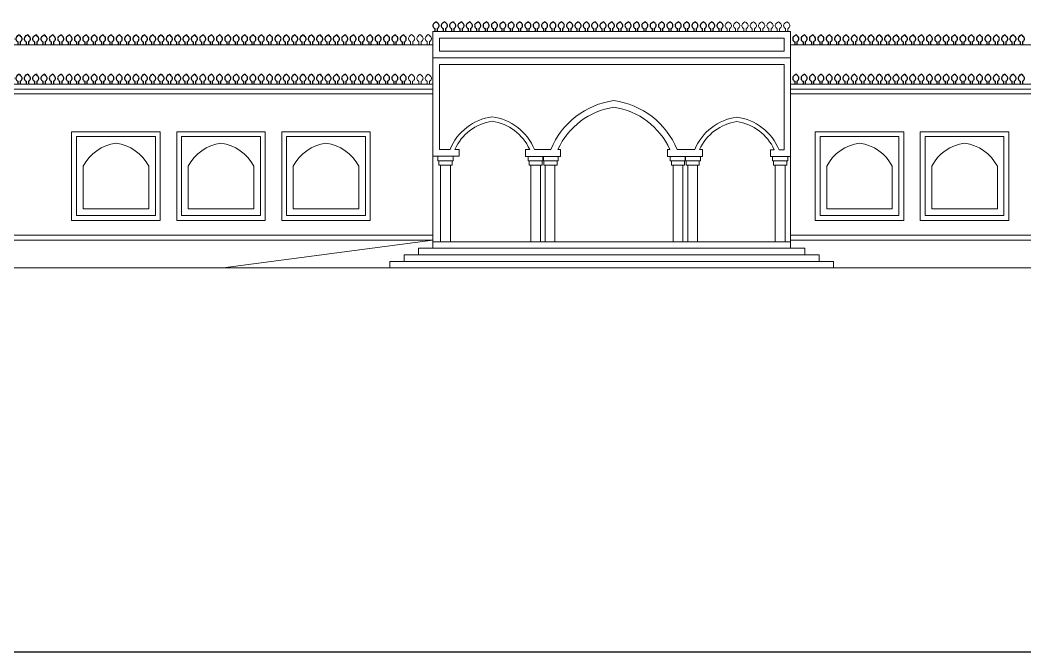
# Model space of a CAD drawing. Header units: inches. Extents: x -6210 to 141093, y -2740 to 21225.
# Drawn here: x 92168 to 93086, y -675 to -97 of the extents above; entities that cross this region are included whole.
import ezdxf

# ---------------------------------------------------------------- set-up
doc = ezdxf.new("R2010")
doc.units = ezdxf.units.IN
doc.header["$LTSCALE"] = 100
doc.header["$MEASUREMENT"] = 0
doc.layers.add('car area', color=53, linetype='Continuous')
doc.layers.add('pattern', color=24, linetype='Continuous')

# ---------------------------------------------------------------- blocks, each defined once
blk = doc.blocks.new('A$C7441049B')
at = {"layer": 'pattern', "color": 6, "linetype": 'ByBlock', "lineweight": 25, "ltscale": 0.07}
for p, q in [((6.14, 2.75, -0.01), (6.14, 0)), ((8.14, 2.75, -0.01), (8.14, 0)), ((13.77, 2.75, -0.01), (13.77, 0, 0)), ((15.77, 2.75, -0.01), (15.77, 0, 0)), ((21.41, 2.75, -0.01), (21.41, 0, 0)), ((23.41, 2.75, -0.01), (23.41, 0, 0)), ((29.05, 2.75, -0.01), (29.05, 0)), ((31.05, 2.75, -0.01), (31.05, 0)), ((36.69, 2.75, -0.01), (36.69, 0, 0)), ((38.69, 2.75, -0.01), (38.69, 0, 0)), ((44.32, 2.75, -0.01), (44.32, 0)), ((46.32, 2.75, -0.01), (46.32, 0)), ((51.96, 2.75, -0.01), (51.96, 0)), ((53.96, 2.75, -0.01), (53.96, 0))]:
    blk.add_line(p, q, dxfattribs=at)
for centre, start, end in [((7.14, 5.41, -0.01), 128.29859, 249.41182), ((7.14, 5.41, -0.01), 290.58816, 51.70141), ((14.77, 5.41, -0.01), 128.29859, 249.41183), ((14.77, 5.41, -0.01), 290.58817, 51.70141), ((22.41, 5.41, -0.01), 128.29859, 249.41183), ((22.41, 5.41, -0.01), 290.58817, 51.70141), ((30.05, 5.41, -0.01), 128.29859, 249.41183), ((30.05, 5.41, -0.01), 290.58817, 51.70141), ((37.69, 5.41, -0.01), 128.29859, 249.41183), ((37.69, 5.41, -0.01), 290.58817, 51.70141), ((45.32, 5.41, -0.01), 128.29859, 249.41183), ((45.32, 5.41, -0.01), 290.58817, 51.70141), ((52.96, 5.41, -0.01), 128.29859, 249.41183), ((52.96, 5.41, -0.01), 290.58817, 51.70141)]:
    blk.add_arc(centre, 2.84, start, end, dxfattribs=at)
at = {"layer": 'pattern', "color": 6, "linetype": 'ByBlock', "lineweight": 25, "ltscale": 0.07, "extrusion": (0, 0, -1)}
for centre in [(10.06, 3.36, -0.01), (17.7, 3.36, -0.01), (25.34, 3.36, -0.01), (32.97, 3.36, -0.01), (40.61, 3.36, -0.01), (48.25, 3.36, -0.01), (55.89, 3.36, -0.01)]:
    blk.add_ellipse(centre, major_axis=(5.41, 3.32), ratio=1, start_param=4.432426, end_param=4.784303, dxfattribs=at)
at = {"layer": 'pattern', "color": 6, "linetype": 'ByBlock', "lineweight": 25, "ltscale": 0.07}
for centre in [(4.21, 3.36, -0.01), (11.85, 3.36, -0.01), (19.49, 3.36, -0.01), (27.13, 3.36, -0.01), (34.76, 3.36, -0.01), (42.4, 3.36, -0.01), (50.04, 3.36, -0.01)]:
    blk.add_ellipse(centre, major_axis=(-5.41, 3.32), ratio=1, start_param=4.432426, end_param=4.784303, dxfattribs=at)

msp = doc.modelspace()

# ---------------------------------------------------------------- linework, layer by layer
msp.add_lwpolyline([(91622.05175, -674.74349), (93880.703, -674.74349), (93880.703, 1019.24495), (91622.05175, 1019.24495)], close=True)
at = {"layer": 'car area', "linetype": 'Continuous', "lineweight": 0}
for p, q in [((92545.20024, -107.92484), (92872.20024, -107.92484)), ((92545.20024, -155.92484), (92545.20024, -107.92484)), ((92814.22619, -105.17923, -0.01227), (92814.22619, -107.92484)), ((92816.22619, -105.17923, -0.01227), (92816.22619, -107.92484)), ((92821.86369, -105.17923, -0.01227), (92821.86369, -107.92484)), ((92823.86369, -105.17923, -0.01227), (92823.86369, -107.92484)), ((92829.50119, -105.17922, -0.01227), (92829.50119, -107.92483, 0)), ((92831.50119, -105.17922, -0.01227), (92831.50119, -107.92483, 0)), ((92837.13869, -105.17923, -0.01227), (92837.13869, -107.92484)), ((92839.13869, -105.17923, -0.01227), (92839.13869, -107.92484)), ((92844.77619, -105.17921, -0.01227), (92844.77619, -107.92482, 0)), ((92846.77619, -105.17921, -0.01227), (92846.77619, -107.92481, 0)), ((92852.41369, -105.17923, -0.01227), (92852.41369, -107.92484)), ((92854.41369, -105.17923, -0.01227), (92854.41369, -107.92484)), ((92860.05119, -105.17923, -0.01227), (92860.05119, -107.92484)), ((92862.05119, -105.17923, -0.01227), (92862.05119, -107.92484)), ((92867.67619, -105.17923, -0.01227), (92867.67619, -107.92484)), ((92869.67619, -105.17923, -0.01227), (92869.67619, -107.92484)), ((92872.20024, -131.92484), (92872.20024, -107.92484)), ((92524.70685, -116.91721, -0.02628), (92524.70685, -119.66282, -0.01401)), ((92526.70685, -116.91721, -0.02628), (92526.70685, -119.66282, -0.01401)), ((92532.34435, -116.91721, -0.02628), (92532.34435, -119.66282, -0.01401)), ((92534.34435, -116.91721, -0.02628), (92534.34435, -119.66282, -0.01401)), ((92539.98185, -116.9172, -0.02628), (92539.98185, -119.66281, -0.01401)), ((92541.98185, -116.9172, -0.02628), (92541.98185, -119.66281, -0.01401)), ((92551.20024, -113.92484), (92866.20024, -113.92484)), ((92551.20024, -125.92484), (92551.20024, -113.92484)), ((92866.20024, -125.92484), (92866.20024, -113.92484)), ((92041.83212, -119.92484), (92545.20024, -119.92484)), ((92551.20024, -125.92484), (92866.20024, -125.92484)), ((92872.20024, -119.92484), (93340.83212, -119.92484)), ((92545.20024, -299.92484), (92545.20024, -131.92484)), ((92545.20024, -131.92484), (92872.20024, -131.92484)), ((92872.20024, -299.92484), (92872.20024, -131.92484)), ((92551.20024, -215.62898), (92551.20024, -137.92484)), ((92551.20024, -137.92484), (92866.20024, -137.92484)), ((92551.20024, -155.92484), (92551.20024, -137.92484)), ((92866.20024, -215.92484), (92866.20024, -137.92484)), ((92041.83212, -155.92484), (92545.20024, -155.92484)), ((92524.69197, -153.20775, -0.02628), (92524.69197, -155.95336, -0.01401)), ((92526.69197, -153.20775, -0.02628), (92526.69197, -155.95336, -0.01401)), ((92532.32947, -153.20775, -0.02628), (92532.32947, -155.95336, -0.01401)), ((92534.32947, -153.20775, -0.02628), (92534.32947, -155.95336, -0.01401)), ((92539.96697, -153.20774, -0.02628), (92539.96697, -155.95335, -0.01401)), ((92541.96697, -153.20774, -0.02628), (92541.96697, -155.95335, -0.01401)), ((92872.20024, -155.92484), (93340.83212, -155.92484)), ((92041.83212, -160.42484), (92545.20024, -160.42484)), ((92041.83212, -164.92484), (92545.20024, -164.92484)), ((92872.20024, -160.42484), (93340.83212, -160.42484)), ((92872.20024, -164.92484), (93340.83212, -164.92484)), ((92214.96401, -199.42484), (92295.96401, -199.42484)), ((92214.96401, -280.42484), (92214.96401, -199.42484)), ((92295.96401, -280.42484), (92295.96401, -199.42484)), ((92310.96401, -199.42484), (92391.96401, -199.42484)), ((92310.96401, -280.42484), (92310.96401, -199.42484)), ((92391.96401, -280.42484), (92391.96401, -199.42484)), ((92406.96401, -199.42484), (92487.96401, -199.42484)), ((92406.96401, -280.42484), (92406.96401, -199.42484)), ((92487.96401, -280.42484), (92487.96401, -199.42484)), ((92894.70024, -199.42484), (92975.70024, -199.42484)), ((92894.70024, -280.42484), (92894.70024, -199.42484)), ((92975.70024, -280.42484), (92975.70024, -199.42484)), ((92990.70024, -199.42484), (93071.70024, -199.42484)), ((92990.70024, -280.42484), (92990.70024, -199.42484)), ((93071.70024, -280.42484), (93071.70024, -199.42484)), ((92219.46401, -203.92484), (92291.46401, -203.92484)), ((92291.46401, -203.92484), (92219.46401, -203.92484)), ((92219.46401, -275.92484), (92219.46401, -203.92484)), ((92291.46401, -275.92484), (92291.46401, -203.92484)), ((92315.46401, -203.92484), (92387.46401, -203.92484)), ((92387.46401, -203.92484), (92315.46401, -203.92484)), ((92315.46401, -275.92484), (92315.46401, -203.92484)), ((92387.46401, -275.92484), (92387.46401, -203.92484)), ((92411.46401, -203.92484), (92483.46401, -203.92484)), ((92483.46401, -203.92484), (92411.46401, -203.92484)), ((92411.46401, -275.92484), (92411.46401, -203.92484)), ((92483.46401, -275.92484), (92483.46401, -203.92484)), ((92899.20024, -203.92484), (92971.20024, -203.92484)), ((92899.20024, -275.92484), (92899.20024, -203.92484)), ((92971.20024, -275.92484), (92971.20024, -203.92484)), ((92995.20024, -203.92484), (93067.20024, -203.92484)), ((92995.20024, -275.92484), (92995.20024, -203.92484)), ((93067.20024, -275.92484), (93067.20024, -203.92484)), ((92560.84189, -215.62898), (92551.20024, -215.62898)), ((92569.23332, -215.62898), (92565.21335, -215.62898)), ((92569.23332, -221.62898), (92569.23332, -215.62898)), ((92633.66654, -215.62898), (92629.71059, -215.62898)), ((92629.71059, -215.62898), (92629.71059, -221.92484)), ((92653.01803, -215.62898), (92638.09681, -215.62898)), ((92661.71059, -215.62898), (92659.55205, -215.62898)), ((92661.71059, -221.92484), (92661.71059, -215.62898)), ((92761.86886, -215.62898), (92759.71053, -215.62898)), ((92759.71053, -221.92484), (92759.71053, -215.62898)), ((92784.55987, -215.62898), (92768.40288, -215.62898)), ((92791.69899, -215.62898), (92788.9445, -215.62898)), ((92791.69899, -221.92484), (92791.69899, -215.62898)), ((92853.69893, -215.92484), (92853.69893, -221.92484)), ((92853.69893, -215.92484), (92857.26212, -215.92484)), ((92861.63358, -215.92484), (92866.20024, -215.92484)), ((92569.23332, -221.62898), (92545.20024, -221.62898)), ((92549.76113, -225.92484), (92549.76113, -221.92484)), ((92549.76113, -225.92484), (92563.76113, -225.92484)), ((92550.76113, -229.92484), (92550.76113, -225.92484)), ((92562.76113, -229.92484), (92562.76113, -225.92484)), ((92563.76113, -225.92484), (92563.76113, -221.92484)), ((92629.71059, -221.92484), (92661.71059, -221.92484)), ((92632.19911, -225.92484), (92632.19911, -221.92484)), ((92632.19911, -225.92484), (92645.69905, -225.92484)), ((92633.19911, -229.92484), (92633.19911, -225.92484)), ((92645.19911, -229.92484), (92645.19911, -225.92484)), ((92645.69905, -225.92484), (92645.69905, -221.92484)), ((92646.19911, -225.92484), (92646.19911, -221.92484)), ((92646.19911, -225.92484), (92659.69905, -225.92484)), ((92646.69905, -229.92484), (92646.69905, -225.92484)), ((92658.69905, -229.92484), (92658.69905, -225.92484)), ((92659.69905, -225.92484), (92659.69905, -221.92484)), ((92759.71053, -221.92484), (92791.69899, -221.92484)), ((92762.19905, -225.92484), (92762.19905, -221.92484)), ((92762.19905, -225.92484), (92775.69899, -225.92484)), ((92763.19905, -229.92484), (92763.19905, -225.92484)), ((92775.19905, -229.92484), (92775.19905, -225.92484)), ((92775.69899, -225.92484), (92775.69899, -221.92484)), ((92776.19905, -225.92484), (92776.19905, -221.92484)), ((92776.19905, -225.92484), (92789.69899, -225.92484)), ((92776.69899, -229.92484), (92776.69899, -225.92484)), ((92788.69899, -229.92484), (92788.69899, -225.92484)), ((92789.69899, -225.92484), (92789.69899, -221.92484)), ((92853.69893, -221.92484), (92872.20024, -221.92484)), ((92855.69893, -225.92484), (92855.69893, -221.92484)), ((92855.69893, -225.92484), (92869.69893, -225.92484)), ((92856.69893, -229.92484), (92856.69893, -225.92484)), ((92868.69893, -229.92484), (92868.69893, -225.92484)), ((92869.69893, -225.92484), (92869.69893, -221.92484)), ((92225.46401, -269.92484), (92225.46401, -230.92484)), ((92285.46401, -269.92484), (92285.46401, -230.92484)), ((92321.46401, -269.92484), (92321.46401, -230.92484)), ((92381.46401, -269.92484), (92381.46401, -230.92484)), ((92417.46401, -269.92484), (92417.46401, -230.92484)), ((92477.46401, -269.92484), (92477.46401, -230.92484)), ((92550.76113, -229.92484), (92562.76113, -229.92484)), ((92552.26113, -299.92484), (92552.26113, -229.92484)), ((92561.26113, -299.92484), (92561.26113, -229.92484)), ((92633.19911, -229.92484), (92645.19911, -229.92484)), ((92634.69911, -299.92484), (92634.69911, -229.92484)), ((92643.69911, -299.92484), (92643.69911, -229.92484)), ((92646.69905, -229.92484), (92658.69905, -229.92484)), ((92647.69905, -299.92484), (92647.69905, -229.92484)), ((92656.69905, -299.92484), (92656.69905, -229.92484)), ((92763.19905, -229.92484), (92775.19905, -229.92484)), ((92764.69905, -299.92484), (92764.69905, -229.92484)), ((92773.69905, -299.92484), (92773.69905, -229.92484)), ((92776.69899, -229.92484), (92788.69899, -229.92484)), ((92778.21371, -299.92484), (92778.21371, -229.92484)), ((92787.21371, -299.92484), (92787.21371, -229.92484)), ((92856.69893, -229.92484), (92868.69893, -229.92484)), ((92858.19893, -299.92484), (92858.19893, -229.92484)), ((92867.19893, -299.92484), (92867.19893, -229.92484)), ((92905.20024, -269.92484), (92905.20024, -230.92484)), ((92965.20024, -269.92484), (92965.20024, -230.92484)), ((93001.20024, -269.92484), (93001.20024, -230.92484)), ((93061.20024, -269.92484), (93061.20024, -230.92484)), ((92225.46401, -269.92484), (92285.46401, -269.92484)), ((92321.46401, -269.92484), (92381.46401, -269.92484)), ((92417.46401, -269.92484), (92477.46401, -269.92484)), ((92905.20024, -269.92484), (92965.20024, -269.92484)), ((93001.20024, -269.92484), (93061.20024, -269.92484)), ((92214.96401, -280.42484), (92295.96401, -280.42484)), ((92219.46401, -275.92484), (92291.46401, -275.92484)), ((92291.46401, -275.92484), (92219.46401, -275.92484)), ((92310.96401, -280.42484), (92391.96401, -280.42484)), ((92315.46401, -275.92484), (92387.46401, -275.92484)), ((92387.46401, -275.92484), (92315.46401, -275.92484)), ((92406.96401, -280.42484), (92487.96401, -280.42484)), ((92411.46401, -275.92484), (92483.46401, -275.92484)), ((92483.46401, -275.92484), (92411.46401, -275.92484)), ((92894.70024, -280.42484), (92975.70024, -280.42484)), ((92899.20024, -275.92484), (92971.20024, -275.92484)), ((92990.70024, -280.42484), (93071.70024, -280.42484)), ((92995.20024, -275.92484), (93067.20024, -275.92484)), ((91968.33212, -293.92484), (92545.20024, -293.92484)), ((92872.20024, -293.92484), (93520.83212, -293.92484)), ((91968.33212, -298.42484), (92545.20024, -298.42484)), ((92353.3803, -323.92484), (92545.20024, -298.42484)), ((92545.20024, -299.92484), (92872.20024, -299.92484)), ((92545.20024, -299.92484), (92545.20024, -305.92484)), ((92872.20024, -298.42484), (93520.83212, -298.42484)), ((92872.20024, -299.92484), (92872.20024, -305.92484)), ((92519.04024, -311.92484), (92898.36024, -311.92484)), ((92519.04024, -311.92484), (92519.04024, -317.92484)), ((92532.12024, -305.92484), (92885.28024, -305.92484)), ((92532.12024, -305.92484), (92532.12024, -311.92484)), ((92885.28024, -305.92484), (92885.28024, -311.92484)), ((92898.36024, -311.92484), (92898.36024, -317.92484)), ((92505.96024, -317.92484), (92911.44024, -317.92484)), ((92505.96024, -317.92484), (92505.96024, -323.92484)), ((92911.44024, -317.92484), (92911.44024, -323.92484)), ((91674.33212, -323.92484), (93857.97056, -323.92484))]:
    msp.add_line(p, q, dxfattribs=at)
for centre, radius, start, end in [((92815.22619, -102.5171, -0.01308), 2.84375, 128.29858881, 249.41181849), ((92815.22619, -102.5171, -0.01308), 2.84375, 290.58816078, 51.70141378), ((92822.86369, -102.5171, -0.01146), 2.84375, 128.29858572, 249.41182831), ((92822.86369, -102.5171, -0.01146), 2.84375, 290.58816602, 51.70141428), ((92830.50119, -102.51709, -0.01146), 2.84375, 128.29858572, 249.41182831), ((92830.50119, -102.51709, -0.01146), 2.84375, 290.58816602, 51.70141428), ((92838.13869, -102.5171, -0.01146), 2.84375, 128.29858572, 249.41182831), ((92838.13869, -102.5171, -0.01146), 2.84375, 290.58816602, 51.70141428), ((92845.77619, -102.51708, -0.01146), 2.84375, 128.29858572, 249.41182831), ((92845.77619, -102.51708, -0.01146), 2.84375, 290.58816602, 51.70141428), ((92853.41369, -102.5171, -0.01146), 2.84375, 128.29858572, 249.41182831), ((92853.41369, -102.5171, -0.01146), 2.84375, 290.58816602, 51.70141428), ((92861.05119, -102.5171, -0.01146), 2.84375, 128.29858572, 249.41182831), ((92861.05119, -102.5171, -0.01146), 2.84375, 290.58816602, 51.70141428), ((92868.67619, -102.5171, -0.01146), 2.84375, 128.29858572, 249.41182831), ((92868.67619, -102.5171, -0.01146), 2.84375, 290.58816602, 51.70141428), ((92525.70685, -114.25509, -0.02709), 2.84375, 128.29858881, 249.41181849), ((92525.70685, -114.25509, -0.02709), 2.84375, 290.58816078, 51.70141378), ((92533.34435, -114.25509, -0.02547), 2.84375, 128.29858572, 249.41182831), ((92533.34435, -114.25509, -0.02547), 2.84375, 290.58816602, 51.70141428), ((92540.98185, -114.25507, -0.02547), 2.84375, 128.29858572, 249.41182831), ((92540.98185, -114.25507, -0.02547), 2.84375, 290.58816602, 51.70141428), ((92525.69197, -150.54562, -0.02709), 2.84375, 128.29858881, 249.41181849), ((92525.69197, -150.54562, -0.02709), 2.84375, 290.58816078, 51.70141378), ((92533.32947, -150.54562, -0.02547), 2.84375, 128.29858572, 249.41182831), ((92533.32947, -150.54562, -0.02547), 2.84375, 290.58816602, 51.70141428), ((92540.96697, -150.54561, -0.02547), 2.84375, 128.29858572, 249.41182831), ((92540.96697, -150.54561, -0.02547), 2.84375, 290.58816602, 51.70141428), ((92720.48081, -243.27943), 72.90936, 97.70119892, 157.71312008), ((92700.9401, -243.27943), 72.90936, 22.28687992, 82.29880108), ((92720.48081, -243.27943), 66.90936, 98.39656961, 155.59068565), ((92700.9401, -243.27943), 66.90936, 24.40931435, 81.60343039), ((92605.97662, -234.12801), 48.77867, 97.70119892, 157.71312008), ((92605.97662, -234.12801), 44.76448, 98.39656961, 155.59068565), ((92592.90326, -234.12801), 48.77867, 22.28687992, 82.29880108), ((92592.90326, -234.12801), 44.76448, 24.40931435, 81.60343039), ((92829.5722, -234.42387), 48.77867, 97.70119892, 157.33703506), ((92829.5722, -234.42387), 44.76448, 98.39656961, 155.17414151), ((92816.49885, -234.42387), 48.77867, 22.28687992, 82.29880108), ((92816.49885, -234.42387), 44.76448, 24.40931435, 81.60343039), ((92260.64973, -249.26159), 39.67709, 97.50993976, 152.47410064), ((92250.27829, -249.26159), 39.67709, 27.52589936, 82.49006024), ((92356.64973, -249.26159), 39.67709, 97.50993976, 152.47410064), ((92346.27829, -249.26159), 39.67709, 27.52589936, 82.49006024), ((92452.64973, -249.26159), 39.67709, 97.50993976, 152.47410064), ((92442.27829, -249.26159), 39.67709, 27.52589936, 82.49006024), ((92940.38596, -249.26159), 39.67709, 97.50993976, 152.47410064), ((92930.01452, -249.26159), 39.67709, 27.52589936, 82.49006024), ((93036.38596, -249.26159), 39.67709, 97.50993976, 152.47410064), ((93026.01452, -249.26159), 39.67709, 27.52589936, 82.49006024)]:
    msp.add_arc(centre, radius, start, end, dxfattribs=at)
at = {"layer": 'car area', "linetype": 'Continuous', "lineweight": 0, "extrusion": (0, 0, -1)}
for centre in [(92818.15005, -104.56912, -0.01146), (92825.78755, -104.56912, -0.01146), (92833.42505, -104.56911, -0.01146), (92841.06255, -104.56912, -0.01146), (92848.70005, -104.5691, -0.01146), (92856.33755, -104.56912, -0.01146), (92863.97505, -104.56912, -0.01146), (92871.60005, -104.56912, -0.01146), (92528.6307, -116.3071, -0.02547), (92536.2682, -116.3071, -0.02547), (92543.9057, -116.30709, -0.02547), (92528.61582, -152.59764, -0.02547), (92536.25332, -152.59764, -0.02547), (92543.89082, -152.59763, -0.02547)]:
    msp.add_ellipse(centre, major_axis=(5.41224, 3.32132), ratio=1, start_param=4.432426205, end_param=4.784303343, dxfattribs=at)
at = {"layer": 'car area', "linetype": 'Continuous', "lineweight": 0}
for centre in [(92812.30234, -104.56912, -0.01146), (92819.93984, -104.56912, -0.01146), (92827.57734, -104.56911, -0.01146), (92835.21484, -104.56912, -0.01146), (92842.85234, -104.5691, -0.01146), (92850.48984, -104.56912, -0.01146), (92858.12734, -104.56912, -0.01146), (92865.75234, -104.56912, -0.01146), (92522.78299, -116.3071, -0.02547), (92530.42049, -116.3071, -0.02547), (92538.05799, -116.30709, -0.02547), (92522.76811, -152.59764, -0.02547), (92530.40561, -152.59764, -0.02547), (92538.04311, -152.59763, -0.02547)]:
    msp.add_ellipse(centre, major_axis=(-5.41224, 3.32132), ratio=1, start_param=4.432426205, end_param=4.784303343, dxfattribs=at)

# ---------------------------------------------------------------- block references
for p in [(92540.8726, -107.92485, -0.02862), (92594.3226, -107.928, -0.027), (92647.77259, -107.93115, -0.02537), (92701.22259, -107.93429, -0.02375), (92754.67259, -107.93744, -0.02213), (92144.40448, -119.93115, -0.02537), (92197.85448, -119.93429, -0.02375), (92251.30448, -119.93744, -0.02213), (92304.75448, -119.94059, -0.02051), (92358.20447, -119.94374, -0.01888), (92411.65447, -119.94689, -0.01726), (92465.10447, -119.95004, -0.01564), (92869.8101, -119.92485, -0.02862), (92923.2601, -119.928, -0.027), (92976.71009, -119.93115, -0.02537), (93030.16009, -119.93429, -0.02375), (92144.40448, -155.93115, -0.02537), (92197.85448, -155.93429, -0.02375), (92251.30448, -155.93744, -0.02213), (92304.75448, -155.94059, -0.02051), (92358.20447, -155.94374, -0.01888), (92411.65447, -155.94689, -0.01726), (92465.10447, -155.95004, -0.01564), (92869.8101, -155.92485, -0.02862), (92923.2601, -155.928, -0.027), (92976.71009, -155.93115, -0.02537), (93030.16009, -155.93429, -0.02375)]:
    msp.add_blockref('A$C7441049B', p, dxfattribs=at)

doc.saveas('drawing.dxf')
